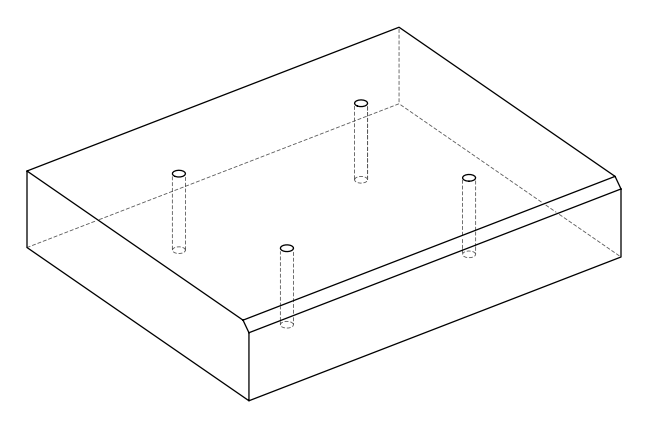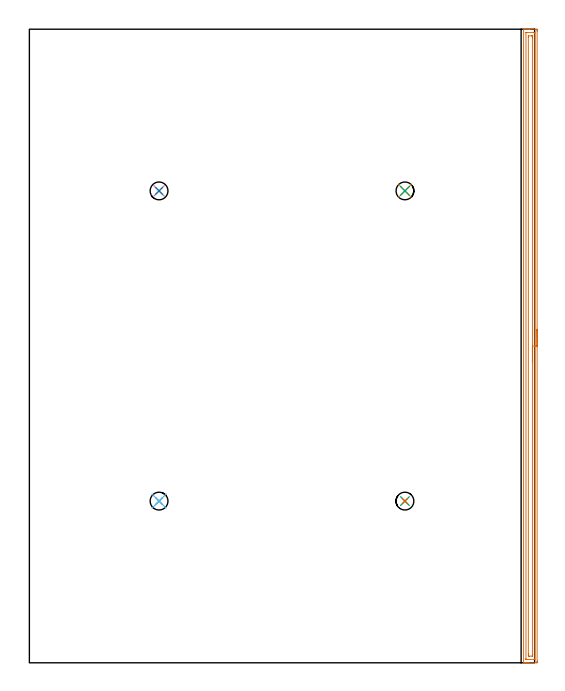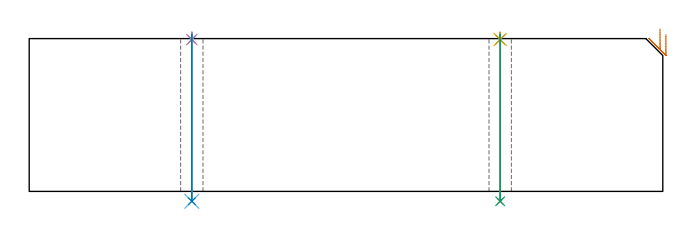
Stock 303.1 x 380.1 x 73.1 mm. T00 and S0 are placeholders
(PLAN: 9 operations, 2 tool changes, 10.7 min)
(1 AREA_MILL | FG_CHAMFER_SURFACE | UGT0205_001 | 9.35 min | 12470 mm3)
(2 SPOT_DRILL | STEP1HOLE | NXT0321_9005460120000 | 0.03 min | 1 mm3)
(3 SPOT_DRILL_1 | STEP1HOLE_1 | NXT0321_9005460120000 | 0.03 min | 1 mm3)
(4 SPOT_DRILL_2 | STEP1HOLE_2 | NXT0321_9005460120000 | 0.03 min | 5 mm3)
(5 SPOT_DRILL_3 | STEP1HOLE_3 | NXT0321_9005460120000 | 0.03 min | 4 mm3)
(6 DRILL_THROUGH_HOLE_INTO_CENTER | STEP1HOLE | UGT0301_219 | 0.32 min | 6598 mm3)
(7 DRILL_THROUGH_HOLE_INTO_CENTER_1 | STEP1HOLE_1 | UGT0301_219 | 0.32 min | 6498 mm3)
(8 DRILL_THROUGH_HOLE_INTO_CENTER_2 | STEP1HOLE_2 | UGT0301_219 | 0.32 min | 6551 mm3)
(9 DRILL_THROUGH_HOLE_INTO_CENTER_3 | STEP1HOLE_3 | UGT0301_219 | 0.32 min | 6547 mm3)
(TOOL UGT0205_001 | Chamfer Mill 20 x 3 x 45 deg. | D20 FL50 Z2)
(TOOL NXT0321_9005460120000 | NC Spot Drill, 142deg, 12mm, Carbide, Uncoated | D12 PA142 FL30 Z2)
(TOOL UGT0301_219 | Twist Drill 10.7 mm | D10.7 PA118 FL90 Z2)
(OP 1 AREA_MILL)
G17 G21 G94 G90
T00 M6
G54
G17 G0 G90 X304.6 Y200.05 S1061 M3
G43 Z83.1 H0
Z75.
G94 G1 Y200.012 Z74.128 F250.
Y199.898 Z73.264
Y199.709 Z72.412
Y199.447 Z71.58
Y199.113 Z70.774
Y198.71 Z70.
Y198.242 Z69.264
Y197.71 Z68.572
Y197.121 Z67.929
Y196.478 Z67.34
Y195.786 Z66.809
Y195.05 Z66.34
Y194.276 Z65.937
Y193.47 Z65.603
Y192.638 Z65.341
Y191.786 Z65.152
Y190.922 Z65.038
Y190.05 Z65.
Y1.002
X304.599 Y0.621 Z65.001
X304.595 Y0.113 Z65.003
X304.592 Y0.009 Z65.006
X304.092 Y0. Z65.505
X299.664 Z69.93
X299.124 Z70.473
X298.779 Z70.817
X298.238 Z71.358
X297.893 Z71.702
X297.204 Z72.395
X296.895 Z72.704
X296.525 Z73.065
X296.503 Y0.009 Z73.088
X296.5 Y0.174 Z73.1
Y379.926
X296.503 Y380.075 Z73.089
X296.522 Y380.097 Z73.069
X296.525 Y380.098 Z73.066
X296.895 Y380.1 Z72.704
X297.204 Z72.395
X297.893 Z71.702
X299.124 Z70.473
X299.664 Z69.93
X300.279 Z69.316
X303.821 Z65.776
X304.092 Y380.097 Z65.505
X304.592 Y380.091 Z65.006
X304.595 Y379.987 Z65.003
X304.599 Y379.479 Z65.001
X304.6 Y378.967 Z65.
Y190.05
X303.186 Z66.414
X303.185 Y2.19 Z66.415
X303.183 Y2.081 Z66.417
X303.18 Y2.028 Z66.42
X303.177 Y2.01 Z66.423
X303.129 Y2.008 Z66.471
X302.724 Y2.001 Z66.876
X298.297 Z71.303
X298.045 Y2.005 Z71.555
X297.931 Y2.01 Z71.669
X297.921 Y2.016 Z71.679
X297.918 Y2.035 Z71.682
X297.915 Y2.084 Z71.685
X297.914 Y2.185 Z71.686
Y2.387
X297.915 Y377.91 Z71.685
X297.917 Y378.019 Z71.683
X297.92 Y378.072 Z71.68
X297.923 Y378.09 Z71.677
X297.971 Y378.092 Z71.629
X298.376 Y378.099 Z71.224
X302.803 Z66.797
X303.054 Y378.095 Z66.546
X303.169 Y378.09 Z66.431
X303.179 Y378.084 Z66.421
X303.182 Y378.065 Z66.418
X303.184 Y378.016 Z66.416
X303.186 Y377.915 Z66.414
Y377.713
Y190.05
X301.771 Z67.829
Y4.75
X301.769 Y4.195 Z67.831
X301.766 Y4.027 Z67.834
X301.765 Y4.013 Z67.835
X301.743 Y4.009 Z67.857
X301.693 Y4.003 Z67.907
X301.628 Y4.001 Z67.972
X299.857 Y4. Z69.743
X299.664 Y4.002 Z69.936
X299.472 Y4.006 Z70.128
X299.348 Y4.01 Z70.252
X299.335 Y4.083 Z70.265
X299.333 Y4.195 Z70.267
X299.33 Y4.532 Z70.27
X299.329 Y5.088 Z70.271
X299.328 Y5.427 Z70.272
X299.329 Y375.35 Z70.271
X299.331 Y375.905 Z70.269
X299.334 Y376.073 Z70.266
X299.335 Y376.087 Z70.265
X299.357 Y376.091 Z70.243
X299.407 Y376.097 Z70.193
X299.472 Y376.099 Z70.128
X301.243 Y376.1 Z68.357
X301.435 Y376.098 Z68.165
X301.628 Y376.094 Z67.972
X301.752 Y376.09 Z67.848
X301.764 Y376.017 Z67.836
X301.767 Y375.905 Z67.833
X301.77 Y375.568 Z67.83
X301.771 Y375.012 Z67.829
X301.772 Y374.673 Z67.828
X301.771 Y190.05 Z67.829
Y189.178 Z67.867
Y188.313 Z67.98
Y187.462 Z68.169
Y186.63 Z68.432
Y185.824 Z68.765
Y185.05 Z69.168
Y184.314 Z69.637
Y183.622 Z70.168
Y182.979 Z70.757
Y182.39 Z71.401
Y181.858 Z72.093
Y181.39 Z72.829
Y180.987 Z73.602
Y180.653 Z74.408
Y180.391 Z75.24
Y180.202 Z76.092
Y180.088 Z76.957
Y180.05 Z77.829
G0 Z83.1
M5
M2
(OP 2 SPOT_DRILL)
G17 G21 G94 G90
T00 M6
G54
G17 G0 G90 X77.8 Y97. S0 M3
G43 Z83.1 H0
G94 G81 G98 Z72.639 F250. R76.1
G80
M5
M2
(OP 3 SPOT_DRILL_1)
G17 G21 G94 G90
T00 M6
G54
G17 G0 G90 X225.3 Y97. S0 M3
G43 Z83.1 H0
G94 G81 G98 Z72.639 F250. R76.1
G80
M5
M2
(OP 4 SPOT_DRILL_2)
G17 G21 G94 G90
T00 M6
G54
G17 G0 G90 X77.8 Y283.1 S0 M3
G43 Z83.1 H0
G94 G81 G98 Z72.639 F250. R76.1
G80
M5
M2
(OP 5 SPOT_DRILL_3)
G17 G21 G94 G90
T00 M6
G54
G17 G0 G90 X225.3 Y283.1 S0 M3
G43 Z83.1 H0
G94 G81 G98 Z72.639 F250. R76.1
G80
M5
M2
(OP 6 DRILL_THROUGH_HOLE_INTO_CENTER)
G17 G21 G94 G90
T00 M6
G54
G17 G0 G90 X77.8 Y97. S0 M3
G43 Z83.1 H0
G94 G73 G98 Z-4.715 F250. Q9.727 R75.1
G80
M5
M2
(OP 7 DRILL_THROUGH_HOLE_INTO_CENTER_1)
G17 G21 G94 G90
T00 M6
G54
G17 G0 G90 X225.3 Y97. S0 M3
G43 Z83.1 H0
G94 G73 G98 Z-4.715 F250. Q9.727 R75.1
G80
M5
M2
(OP 8 DRILL_THROUGH_HOLE_INTO_CENTER_2)
G17 G21 G94 G90
T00 M6
G54
G17 G0 G90 X77.8 Y283.1 S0 M3
G43 Z83.1 H0
G94 G73 G98 Z-4.715 F250. Q9.727 R75.1
G80
M5
M2
(OP 9 DRILL_THROUGH_HOLE_INTO_CENTER_3)
G17 G21 G94 G90
T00 M6
G54
G17 G0 G90 X225.3 Y283.1 S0 M3
G43 Z83.1 H0
G94 G73 G98 Z-4.715 F250. Q9.727 R75.1
G80
M5
M2
